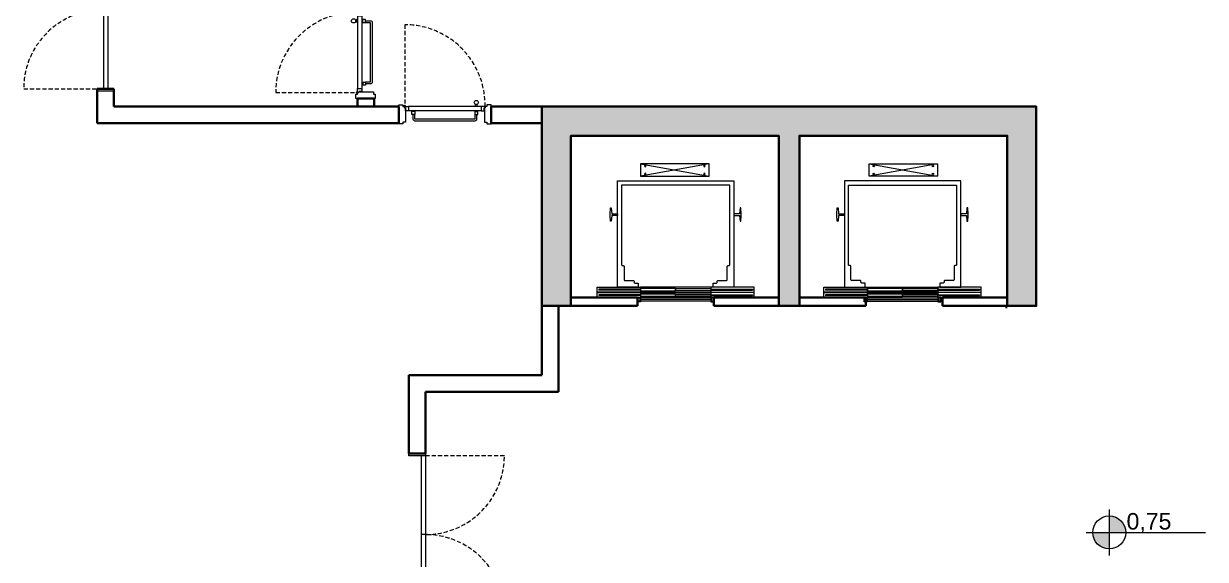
# Model space of a CAD drawing. Header units: millimetres. Extents: x -5316 to 10114, y -10026 to 11025.
# Drawn here: x 760 to 2182, y 1816 to 2461 of the extents above; entities that cross this region are included whole.
import ezdxf

# ---------------------------------------------------------------- set-up
doc = ezdxf.new("R2010")
doc.units = ezdxf.units.MM
doc.linetypes.add('HIDDEN', pattern=[0.375, 0.25, -0.125])
for name, color, linetype, lineweight in [('DUVAR', 1, 'Continuous', 35), ('H-ASANSOR', 46, 'Continuous', 5), ('karl', 50, 'Continuous', 20), ('KOT', 33, 'Continuous', 0), ('MTX-SIVA', 33, 'Continuous', 15), ('PL-KAPI', 43, 'Continuous', 13)]:
    doc.layers.add(name, color=color, linetype=linetype, lineweight=lineweight)
doc.layers.add('kot yazıları', color=72, linetype='Continuous')
doc.layers.add('tarama_40', color=251, linetype='Continuous')
doc.styles.get("Standard").update_dxf_attribs({"font": 'arial.ttf'})

# ---------------------------------------------------------------- blocks, each defined once
blk = doc.blocks.new('q3r32r')
at = {"layer": 'PL-KAPI'}
for p, q in [((44471.1, 82655.4), (44469.1, 82655.4)), ((44471.1, 82653.5), (44469.1, 82653.5)), ((44471.6, 82660.4), (44471.6, 82572.9)), ((44476.6, 82660.4), (44476.6, 82572.9)), ((44477.7, 82652.6), (44477.7, 82656.2)), ((44477.7, 82580.6), (44477.7, 82577))]:
    blk.add_line(p, q, dxfattribs=at)
for points in [[(44471.6, 82672.1), (44469.6, 82672.1), (44469.6, 82667.1), (44471.6, 82667.1), (44471.6, 82667.1), (44471.6, 82665.1), (44473.1, 82665.1), (44473.1, 82664.1), (44490.6, 82664.1), (44490.6, 82667.1), (44492.6, 82667.1), (44492.6, 82672.1), (44491.6, 82672.1)], [(44471.6, 82651.9), (44471.1, 82651.9), (44471.1, 82656.9), (44471.6, 82656.9)], [(44476.6, 82652.6), (44481.2, 82652.6), (44481.2, 82656.2), (44476.6, 82656.2)], [(44481.2, 82652.6), (44486.6, 82652.6), (44486.6, 82580.6), (44481.2, 82580.6)], [(44471.6, 82561.1), (44469.6, 82561.1), (44469.6, 82566.1), (44471.6, 82566.1), (44471.6, 82566.1), (44471.6, 82568.1), (44473.1, 82568.1), (44473.1, 82569.1), (44490.6, 82569.1), (44490.6, 82566.1), (44492.6, 82566.1), (44492.6, 82561.1), (44491.6, 82561.1)], [(44476.6, 82580.6), (44481.2, 82580.6), (44481.2, 82577), (44476.6, 82577)]]:
    blk.add_lwpolyline(points, dxfattribs=at)
at = {"layer": 'PL-KAPI', "color": 251, "linetype": 'HIDDEN', "ltscale": 20, "true_color": 0x505050}
blk.add_lwpolyline([(44471.6, 82664.9, 0.420196), (44373, 82568.2), (44471.6, 82568.2)], format="xyb", dxfattribs=at)
at = {"layer": 'PL-KAPI'}
for points in [[(44471.6, 82664.9), (44471.6, 82660.4), (44476.6, 82660.4), (44476.6, 82663.9), (44473.1, 82663.9), (44473.1, 82664.9)], [(44471.6, 82568.3), (44471.6, 82572.9), (44476.6, 82572.9), (44476.6, 82569.3), (44473.1, 82569.3), (44473.1, 82568.3)]]:
    blk.add_lwpolyline(points, close=True, dxfattribs=at)
blk.add_lwpolyline([(44481.2, 82654.6), (44487.1, 82654.6, -0.414214), (44489.1, 82652.6), (44489.1, 82580.6, -0.414214), (44487.1, 82578.6), (44481.2, 82578.6)], format="xyb", dxfattribs=at)
for centre, radius in [((44466.7, 82654.4), 2.5), ((44470.8, 82568.2), 0.75)]:
    blk.add_circle(centre, radius, dxfattribs=at)
blk = doc.blocks.new('kapı1')
at = {"layer": 'PL-KAPI', "lineweight": 15}
for p, q in [((41680.5, 82762.7), (41680.5, 82572.7)), ((41685.5, 82762.7), (41685.5, 82572.7)), ((41685.5, 82667.7), (41680.5, 82667.7))]:
    blk.add_line(p, q, dxfattribs=at)
for points in [[(41693, 82765.2), (41693, 82762.7), (41673, 82762.7), (41673, 82765.2)], [(41673, 82572.7), (41673, 82570.2), (41693, 82570.2), (41693, 82572.7)]]:
    blk.add_lwpolyline(points, close=True, dxfattribs=at)
at = {"layer": 'PL-KAPI', "linetype": 'HIDDEN', "ltscale": 20}
for points in [[(41684.4, 82667.7, 0.414214), (41779.4, 82762.7), (41684.4, 82762.7)], [(41679.4, 82667.7, 0.414214), (41584.4, 82572.7), (41679.4, 82572.7)]]:
    blk.add_lwpolyline(points, format="xyb", dxfattribs=at)
blk = doc.blocks.new('şshj')
at = {"layer": 'H-ASANSOR'}
for p, q in [((27797.5, 10390.5), (27797.5, 10389.5)), ((27797.5, 10384), (27797.5, 10383)), ((27982.5, 10390.5), (27982.5, 10389.5)), ((27982.5, 10384), (27982.5, 10383))]:
    blk.add_line(p, q, dxfattribs=at)
for points in [[(27849.7, 10541.6), (27932.3, 10541.6), (27932.3, 10526.6), (27849.7, 10526.6)], [(27813, 10479.5), (27812.5, 10472.5), (27811.5, 10472.5), (27811, 10479.5), (27811, 10481.5), (27811.5, 10488.5), (27812.5, 10488.5), (27813, 10481.5), (27820, 10481.5), (27820, 10479.5)], [(27967, 10479.5), (27967.5, 10472.5), (27968.5, 10472.5), (27969, 10479.5), (27969, 10481.5), (27968.5, 10488.5), (27967.5, 10488.5), (27967, 10481.5), (27960, 10481.5), (27960, 10479.5)], [(27847.5, 10391.5), (27847.5, 10388.5), (27890, 10388.5), (27890, 10391.5)], [(27847.5, 10385), (27847.5, 10382), (27890, 10382), (27890, 10385)], [(27847.7, 10391.3), (27847.7, 10388.7), (27889.8, 10388.7), (27889.8, 10391.3)], [(27847.7, 10384.8), (27847.7, 10382.2), (27889.8, 10382.2), (27889.8, 10384.8)], [(27932.5, 10391.5), (27932.5, 10388.5), (27890, 10388.5), (27890, 10391.5)], [(27932.5, 10385), (27932.5, 10382), (27890, 10382), (27890, 10385)], [(27932.3, 10391.3), (27932.3, 10388.7), (27890.2, 10388.7), (27890.2, 10391.3)], [(27932.3, 10384.8), (27932.3, 10382.2), (27890.2, 10382.2), (27890.2, 10384.8)], [(27847, 10380), (27847, 10376), (27844.5, 10376), (27844.5, 10380)], [(27933, 10380), (27933, 10376), (27935.5, 10376), (27935.5, 10380)]]:
    blk.add_lwpolyline(points, close=True, dxfattribs=at)
at = {"layer": 'H-ASANSOR', "ltscale": 400}
for points in [[(27849.7, 10541.6), (27932.3, 10526.6)], [(27932.3, 10541.6), (27849.7, 10526.6)], [(27847.5, 10393), (27932.5, 10393)], [(27932.5, 10387), (27847.5, 10387)], [(27847.5, 10386.5), (27932.5, 10386.5)], [(27847.5, 10380), (27932.5, 10380)], [(27847.5, 10378), (27932.5, 10378)], [(27847.5, 10376), (27932.5, 10376)]]:
    blk.add_lwpolyline(points, dxfattribs=at)
at = {"layer": 'H-ASANSOR'}
blk.add_lwpolyline([(27960, 10393), (27960, 10521), (27820, 10521), (27820, 10393), (27845, 10393), (27845, 10398), (27841, 10398, -0.414214), (27840, 10399), (27840, 10400, 0.414214), (27839, 10401), (27829, 10401, -0.414214), (27828, 10402), (27828, 10418, 0.414214), (27827, 10419), (27826, 10419, -0.414214), (27825, 10420), (27825, 10516), (27955, 10516), (27955, 10420, -0.414214), (27954, 10419), (27953, 10419, 0.414214), (27952, 10418), (27952, 10402, -0.414214), (27951, 10401), (27941, 10401, 0.414214), (27940, 10400), (27940, 10399, -0.414214), (27939, 10398), (27935, 10398), (27935, 10393), (27960, 10393)], format="xyb", dxfattribs=at)
for points in [[(27847.5, 10388.5), (27847.5, 10387), (27795.5, 10387), (27795.5, 10393), (27847.5, 10393), (27847.5, 10391.5)], [(27847.5, 10382), (27847.5, 10380.5), (27795.5, 10380.5), (27795.5, 10386.5), (27847.5, 10386.5), (27847.5, 10385)], [(27847.5, 10390.5), (27797.5, 10390.5)], [(27847.5, 10389.5), (27797.5, 10389.5)], [(27847.5, 10384), (27797.5, 10384)], [(27847.5, 10383), (27797.5, 10383)], [(27932.5, 10388.5), (27932.5, 10387), (27984.5, 10387), (27984.5, 10393), (27932.5, 10393), (27932.5, 10391.5)], [(27932.5, 10390.5), (27982.5, 10390.5)], [(27932.5, 10389.5), (27982.5, 10389.5)], [(27932.5, 10382), (27932.5, 10380.5), (27984.5, 10380.5), (27984.5, 10386.5), (27932.5, 10386.5), (27932.5, 10385)], [(27932.5, 10384), (27982.5, 10384)], [(27932.5, 10383), (27982.5, 10383)], [(27847.5, 10380.5), (27847.5, 10375.5), (27844, 10375.5), (27844, 10380.5), (27847.5, 10380.5)], [(27932.5, 10380.5), (27932.5, 10375.5), (27936, 10375.5), (27936, 10380.5), (27932.5, 10380.5)]]:
    blk.add_lwpolyline(points, dxfattribs=at)
for centre in [(27855.4, 10538.8), (27926.6, 10538.8), (27855.4, 10529.5), (27926.6, 10529.5)]:
    blk.add_circle(centre, 0.852, dxfattribs=at)
blk = doc.blocks.new('kapı-flat-1')
at = {"layer": 'PL-KAPI'}
for p, q in [((44285.1, 82186.7), (44285.1, 81996.7)), ((44290.1, 82186.7), (44290.1, 81996.7)), ((44290.1, 82091.7), (44285.1, 82091.7))]:
    blk.add_line(p, q, dxfattribs=at)
for points in [[(44290.1, 82189.2), (44290.1, 82186.7), (44270.1, 82186.7), (44270.1, 82189.2)], [(44290.1, 81996.7), (44290.1, 81994.2), (44270.1, 81994.2), (44270.1, 81996.7)]]:
    blk.add_lwpolyline(points, close=True, dxfattribs=at)
at = {"layer": 'PL-KAPI', "linetype": 'HIDDEN', "ltscale": 20}
for points in [[(44290.1, 82091.7, 0.414214), (44385.1, 82186.7), (44290.1, 82186.7)], [(44290.1, 82091.7, -0.414214), (44385.1, 81996.7), (44290.1, 81996.7)]]:
    blk.add_lwpolyline(points, format="xyb", dxfattribs=at)

msp = doc.modelspace()

# ---------------------------------------------------------------- hatches: boundary and pattern name
at = {"layer": 'karl'}
h = msp.add_hatch(color=7, dxfattribs=at)
h.dxf.hatch_style = 1
h.paths.add_polyline_path([(2086.1, 1848.4, 0.414214), (2066.2, 1868.3), (2066.2, 1848.4)])
h.paths.add_polyline_path([(2066.2, 1848.4), (2046.3, 1848.4, 0.414214), (2066.2, 1828.5)])
at = {"layer": 'tarama_40', "linetype": 'ByBlock'}
msp.add_hatch(color=256, dxfattribs=at).paths.add_polyline_path([(1383.4, 2361.3), (1383.4, 2121.3), (1418.4, 2121.3), (1418.4, 2326.3), (1668.4, 2326.3), (1668.4, 2121.3), (1693.4, 2121.3), (1693.4, 2326.3), (1943.4, 2326.3), (1943.4, 2121.3), (1978.4, 2121.3), (1978.4, 2361.3)])

# ---------------------------------------------------------------- linework, layer by layer
at = {"layer": 'DUVAR'}
for p, q in [((848.3, 2382.9), (848.3, 2341.3)), ((848.3, 2382.9), (868.3, 2382.9)), ((868.3, 2382.9), (868.3, 2361.3)), ((1211.3, 2361.3), (868.3, 2361.3)), ((1161.7, 2361.3), (1161.7, 2371.3)), ((1181.7, 2371.3), (1161.7, 2371.3)), ((1181.7, 2361.3), (1181.7, 2371.3)), ((1211.3, 2361.3), (1211.3, 2341.3)), ((1948.4, 2361.3), (1322.3, 2361.3)), ((1322.3, 2361.3), (1322.3, 2341.3)), ((1383.4, 2361.3), (1383.4, 2361.3)), ((1383.4, 2361.3), (1383.4, 2361.3)), ((1383.4, 2361.3), (1383.4, 2361.3)), ((1383.4, 2361.3), (1383.4, 2361.3)), ((1211.3, 2341.3), (848.3, 2341.3)), ((1383.4, 2341.3), (1322.3, 2341.3)), ((1383.4, 2121.3), (1383.4, 2037.7)), ((1403.4, 2121.3), (1403.4, 2017.7)), ((1498.4, 2131.3), (1418.4, 2131.3)), ((1418.4, 2121.3), (1498.4, 2121.3)), ((1498.4, 2131.3), (1498.4, 2121.3)), ((1590.4, 2131.3), (1590.4, 2121.3)), ((1590.4, 2131.3), (1668.4, 2131.3)), ((1668.4, 2121.3), (1590.4, 2121.3)), ((1773.4, 2131.3), (1693.4, 2131.3)), ((1693.4, 2121.3), (1773.4, 2121.3)), ((1773.4, 2131.3), (1773.4, 2121.3)), ((1865.4, 2131.3), (1865.4, 2121.3)), ((1865.4, 2131.3), (1943.4, 2131.3)), ((1943.4, 2121.3), (1865.4, 2121.3)), ((1223.4, 2037.7), (1223.4, 1943.3)), ((1223.4, 2037.7), (1383.4, 2037.7)), ((1243.4, 2017.7), (1243.4, 1943.3)), ((1243.4, 2017.7), (1403.4, 2017.7)), ((1243.4, 1943.3), (1223.4, 1943.3))]:
    msp.add_line(p, q, dxfattribs=at)
at = {"layer": 'DUVAR', "lineweight": 5}
msp.add_line((1978.4, 2361.3), (1383.4, 2361.3), dxfattribs=at)
at = {"layer": 'DUVAR'}
msp.add_lwpolyline([(1383.4, 2361.3), (1383.4, 2361.3), (1383.4, 2121.3), (1418.4, 2121.3), (1418.4, 2326.3), (1668.4, 2326.3), (1668.4, 2121.3), (1693.4, 2121.3), (1693.4, 2326.3), (1943.4, 2326.3), (1943.4, 2121.3), (1978.4, 2121.3), (1978.4, 2361.3), (1383.4, 2361.3), (1383.4, 2361.3)], dxfattribs=at)
at = {"layer": 'KOT'}
for p, q in [((2066.2, 1876.2), (2066.2, 1820.6)), ((2038.4, 1848.4), (2181.9, 1848.4))]:
    msp.add_line(p, q, dxfattribs=at)
msp.add_circle((2066.2, 1848.4), 19.9, dxfattribs=at)
at = {"layer": 'MTX-SIVA'}
msp.add_line((1941.4, 2119.3), (1943.4, 2119.3), dxfattribs=at)

# ---------------------------------------------------------------- block references
at = {"layer": 'DUVAR'}
for name, p in [('kapı1', (-40824.6, -80189.8)), ('q3r32r', (-43309.9, -80189.8)), ('kapı-flat-1', (-43046.8, -80245.9))]:
    msp.add_blockref(name, p, dxfattribs=at)
at = {"layer": 'DUVAR', "rotation": 270}
msp.add_blockref('q3r32r', (-81349.9, 46833), dxfattribs=at)
at = {"layer": 'H-ASANSOR', "lineweight": 15, "xscale": -1, "rotation": 359.9999999999999}
msp.add_blockref('şshj', (29434.4, -8249.2), dxfattribs=at)
at = {"layer": 'H-ASANSOR', "lineweight": 15}
msp.add_blockref('şshj', (-26072.6, -8249.2), dxfattribs=at)

# ---------------------------------------------------------------- texts
at = {"layer": 'kot yazıları'}
msp.add_text('0,75', height=19.87, dxfattribs=at).set_placement((2087, 1851.9))

doc.saveas('drawing.dxf')
